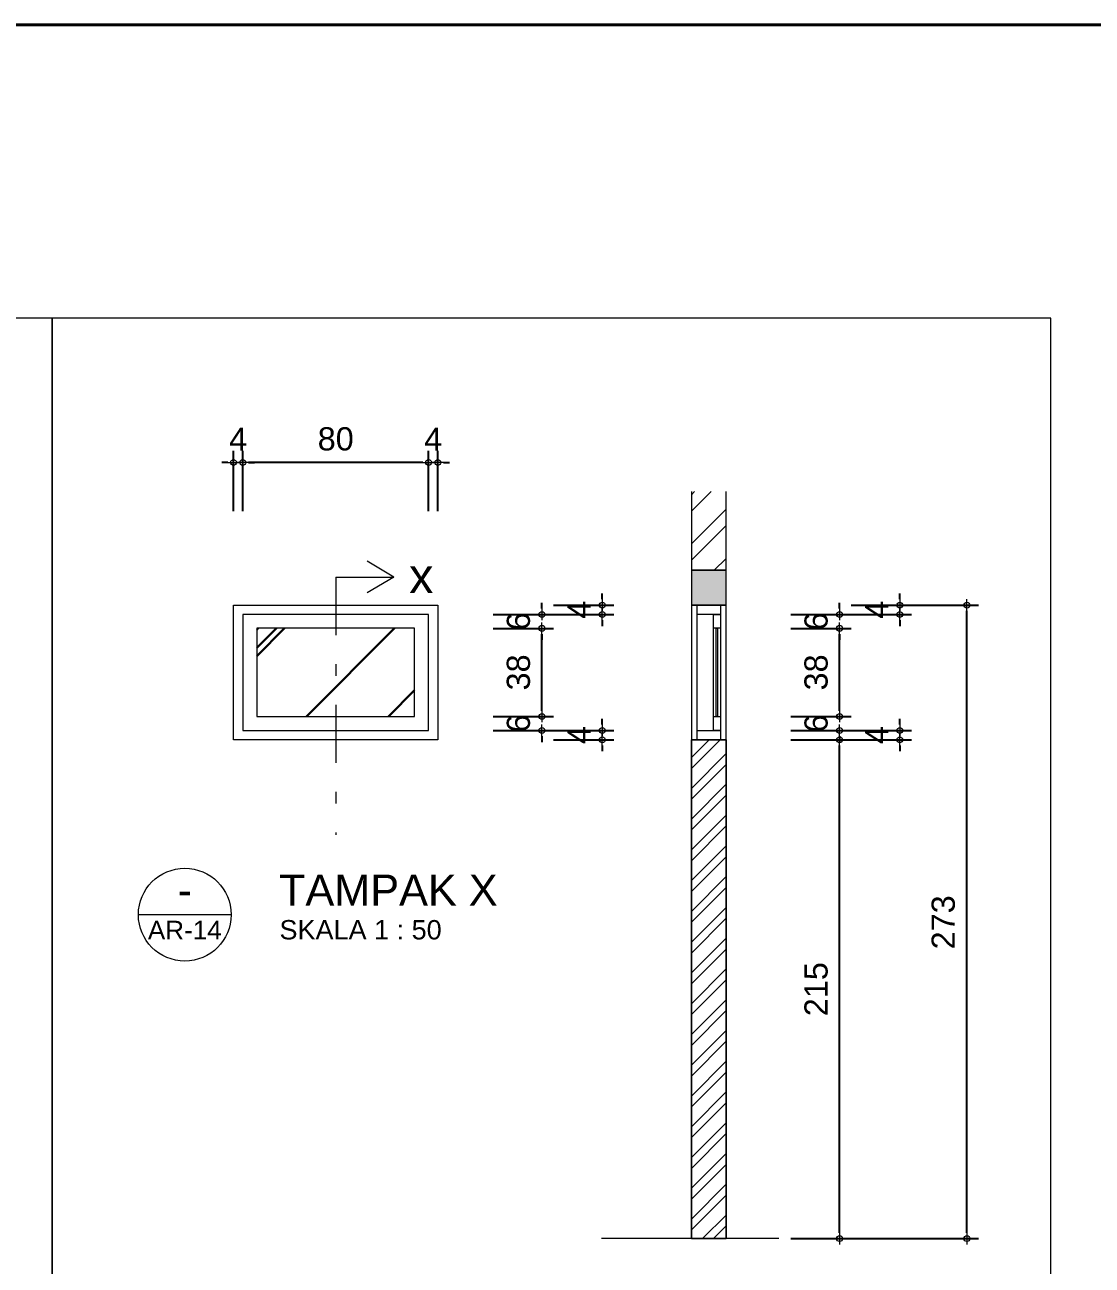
# Model space of a CAD drawing. Header units: inches. Extents: x 249 to 1192, y -18 to 440.
# Drawn here: x 302.57 to 311.76, y 158.8 to 169.49 of the extents above; entities that cross this region are included whole.
import ezdxf
from ezdxf.enums import TextEntityAlignment as Align

# ---------------------------------------------------------------- set-up
doc = ezdxf.new("R2010")
doc.units = ezdxf.units.IN
doc.header["$MEASUREMENT"] = 0
doc.linetypes.add('DASHDOT', pattern=[1, 0.5, -0.25, 0, -0.25])
for name, color, linetype, lineweight in [('ars', 11, 'Continuous', 0), ('ARSIR', 8, 'Continuous', 5), ('GRS KOP', 1, 'Continuous', 40), ('KACA', 141, 'Continuous', 30), ('KOP', 7, 'Continuous', 20), ('KUSEN', 16, 'Continuous', 15), ('lan', 7, 'Continuous', 15), ('NOT', 7, 'Continuous', 9), ('tem', 5, 'Continuous', 20), ('TEXS', 7, 'Continuous', 9)]:
    doc.layers.add(name, color=color, linetype=linetype, lineweight=lineweight)
doc.styles.add('S', font='SIMPLEX', dxfattribs={"width": 1.1})
doc.styles.get("Standard").update_dxf_attribs({"font": 'arial.ttf'})
doc.dimstyles.new('SK-50', dxfattribs={"dimtxt": 0.25, "dimasz": 0.1, "dimexe": 0.1, "dimexo": 0, "dimgap": 0.1, "dimtad": 1, "dimdec": 0, "dimlfac": 50, "dimzin": 12, "dimdsep": 46, "dimtxsty": 'Standard', "dimblk": 'BULAT', "dimcen": 0.1, "dimadec": 0, "dimazin": 3, "dimtfac": 1, "dimtdec": 0, "dimtix": 1, "dimtofl": 0, "dimtmove": 0, "dimatfit": 3, "dimldrblk": 'BULAT', "dimfxl": 0, "dimtolj": 1, "dimtzin": 0, "dimarcsym": 0})

# ---------------------------------------------------------------- blocks, each defined once
blk = doc.blocks.new('KOP-ARS')
at = {"layer": 'GRS KOP'}
blk.add_line((83, 54), (1, 54), dxfattribs=at)
at = {"layer": 'KOP'}
for tag, height, p in [('SUKMA', 0.2, (78, 9.9)), ('1:100', 0.25, (81.3, 5.5)), ('1:100', 0.25, (81.3, 4.9)), ('1:100', 0.25, (81.3, 4.3)), ('AR-01', 0.35, (78.15, 2.7)), ('10', 0.35, (81.3, 2.7)), ('2012', 0.35, (81.3, 1.7))]:
    blk.add_attdef(tag, text='', height=height, dxfattribs=at).set_placement(p, align=Align.MIDDLE)
for p in [(73.7, 5.325), (73.7, 4.725), (73.7, 4.125)]:
    blk.add_attdef('-', p, '', height=0.35, dxfattribs=at)
blk = doc.blocks.new('BULAT')
for p, q in [((-1, 0), (1, 0)), ((0, -1), (0, 1))]:
    blk.add_line(p, q)
blk.add_circle((0, 0), 0.5)
blk = doc.blocks.new('*D665')
at = {"layer": 'DEFPOINTS', "color": 0}
for p in [(306.603, 164.407), (307.022, 164.407), (306.603, 164.287)]:
    blk.add_point(p, dxfattribs=at)
at = {"layer": 'TEXS', "color": 0, "lineweight": -2}
for p, q in [((307.022, 164.457), (307.022, 164.507)), ((306.603, 164.407), (307.122, 164.407)), ((306.603, 164.287), (307.122, 164.287)), ((307.022, 164.237), (307.022, 164.187))]:
    blk.add_line(p, q, dxfattribs=at)
at = {"layer": 'TEXS', "color": 0, "lineweight": -2, "xscale": 0.05, "yscale": 0.05, "zscale": 0.05}
for p, rotation in [((307.022, 164.407), 270), ((307.022, 164.287), 90)]:
    blk.add_blockref('BULAT', p, dxfattribs=dict(at, rotation=rotation))
at = {"layer": 'TEXS', "color": 0, "insert": (306.82, 164.347), "char_height": 0.2, "attachment_point": 5, "rotation": 90}
blk.add_mtext('\\A1;6', dxfattribs=at)
blk = doc.blocks.new('*D666')
at = {"layer": 'DEFPOINTS', "color": 0}
for p in [(307.122, 164.487), (307.542, 164.487), (307.122, 164.407)]:
    blk.add_point(p, dxfattribs=at)
at = {"layer": 'TEXS', "color": 0, "lineweight": -2}
for p, q in [((307.542, 164.537), (307.542, 164.587)), ((307.122, 164.487), (307.642, 164.487)), ((307.122, 164.407), (307.642, 164.407)), ((307.542, 164.357), (307.542, 164.307))]:
    blk.add_line(p, q, dxfattribs=at)
at = {"layer": 'TEXS', "color": 0, "lineweight": -2, "xscale": 0.05, "yscale": 0.05, "zscale": 0.05}
for p, rotation in [((307.542, 164.487), 270), ((307.542, 164.407), 90)]:
    blk.add_blockref('BULAT', p, dxfattribs=dict(at, rotation=rotation))
at = {"layer": 'TEXS', "color": 0, "insert": (307.342, 164.447), "char_height": 0.2, "attachment_point": 5, "rotation": 90}
blk.add_mtext('\\A1;4', dxfattribs=at)
blk = doc.blocks.new('*D667')
at = {"layer": 'DEFPOINTS', "color": 0}
for p in [(306.603, 164.287), (307.022, 164.287), (306.603, 163.527)]:
    blk.add_point(p, dxfattribs=at)
at = {"layer": 'TEXS', "color": 0, "lineweight": -2}
for p, q in [((306.603, 164.287), (307.122, 164.287)), ((307.022, 163.577), (307.022, 164.237)), ((306.603, 163.527), (307.122, 163.527))]:
    blk.add_line(p, q, dxfattribs=at)
at = {"layer": 'TEXS', "color": 0, "lineweight": -2, "xscale": 0.05, "yscale": 0.05, "zscale": 0.05}
for p, rotation in [((307.022, 164.287), 90), ((307.022, 163.527), 270)]:
    blk.add_blockref('BULAT', p, dxfattribs=dict(at, rotation=rotation))
at = {"layer": 'TEXS', "color": 0, "insert": (306.82, 163.907), "char_height": 0.2, "attachment_point": 5, "rotation": 90}
blk.add_mtext('\\A1;38', dxfattribs=at)
blk = doc.blocks.new('*D668')
at = {"layer": 'DEFPOINTS', "color": 0}
for p in [(306.603, 163.527), (307.022, 163.527), (306.603, 163.407)]:
    blk.add_point(p, dxfattribs=at)
at = {"layer": 'TEXS', "color": 0, "lineweight": -2}
for p, q in [((307.022, 163.577), (307.022, 163.627)), ((306.603, 163.527), (307.122, 163.527)), ((306.603, 163.407), (307.122, 163.407)), ((307.022, 163.357), (307.022, 163.307))]:
    blk.add_line(p, q, dxfattribs=at)
at = {"layer": 'TEXS', "color": 0, "lineweight": -2, "xscale": 0.05, "yscale": 0.05, "zscale": 0.05}
for p, rotation in [((307.022, 163.527), 270), ((307.022, 163.407), 90)]:
    blk.add_blockref('BULAT', p, dxfattribs=dict(at, rotation=rotation))
at = {"layer": 'TEXS', "color": 0, "insert": (306.82, 163.467), "char_height": 0.2, "attachment_point": 5, "rotation": 90}
blk.add_mtext('\\A1;6', dxfattribs=at)
blk = doc.blocks.new('*D669')
at = {"layer": 'DEFPOINTS', "color": 0}
for p in [(307.122, 163.407), (307.542, 163.407), (307.122, 163.327)]:
    blk.add_point(p, dxfattribs=at)
at = {"layer": 'TEXS', "color": 0, "lineweight": -2}
for p, q in [((307.542, 163.457), (307.542, 163.507)), ((307.122, 163.407), (307.642, 163.407)), ((307.122, 163.327), (307.642, 163.327)), ((307.542, 163.277), (307.542, 163.227))]:
    blk.add_line(p, q, dxfattribs=at)
at = {"layer": 'TEXS', "color": 0, "lineweight": -2, "xscale": 0.05, "yscale": 0.05, "zscale": 0.05}
for p, rotation in [((307.542, 163.407), 270), ((307.542, 163.327), 90)]:
    blk.add_blockref('BULAT', p, dxfattribs=dict(at, rotation=rotation))
at = {"layer": 'TEXS', "color": 0, "insert": (307.342, 163.367), "char_height": 0.2, "attachment_point": 5, "rotation": 90}
blk.add_mtext('\\A1;4', dxfattribs=at)
blk = doc.blocks.new('*D670')
at = {"layer": 'DEFPOINTS', "color": 0}
for p in [(309.687, 164.487), (310.106, 164.487), (309.687, 164.407)]:
    blk.add_point(p, dxfattribs=at)
at = {"layer": 'TEXS', "color": 0, "lineweight": -2}
for p, q in [((310.106, 164.537), (310.106, 164.587)), ((309.687, 164.487), (310.206, 164.487)), ((309.687, 164.407), (310.206, 164.407)), ((310.106, 164.357), (310.106, 164.307))]:
    blk.add_line(p, q, dxfattribs=at)
at = {"layer": 'TEXS', "color": 0, "lineweight": -2, "xscale": 0.05, "yscale": 0.05, "zscale": 0.05}
for p, rotation in [((310.106, 164.487), 270), ((310.106, 164.407), 90)]:
    blk.add_blockref('BULAT', p, dxfattribs=dict(at, rotation=rotation))
at = {"layer": 'TEXS', "color": 0, "insert": (309.906, 164.447), "char_height": 0.2, "attachment_point": 5, "rotation": 90}
blk.add_mtext('\\A1;4', dxfattribs=at)
blk = doc.blocks.new('*D671')
at = {"layer": 'DEFPOINTS', "color": 0}
for p in [(309.167, 164.407), (309.587, 164.407), (309.167, 164.287)]:
    blk.add_point(p, dxfattribs=at)
at = {"layer": 'TEXS', "color": 0, "lineweight": -2}
for p, q in [((309.587, 164.457), (309.587, 164.507)), ((309.167, 164.407), (309.687, 164.407)), ((309.167, 164.287), (309.687, 164.287)), ((309.587, 164.237), (309.587, 164.187))]:
    blk.add_line(p, q, dxfattribs=at)
at = {"layer": 'TEXS', "color": 0, "lineweight": -2, "xscale": 0.05, "yscale": 0.05, "zscale": 0.05}
for p, rotation in [((309.587, 164.407), 270), ((309.587, 164.287), 90)]:
    blk.add_blockref('BULAT', p, dxfattribs=dict(at, rotation=rotation))
at = {"layer": 'TEXS', "color": 0, "insert": (309.385, 164.347), "char_height": 0.2, "attachment_point": 5, "rotation": 90}
blk.add_mtext('\\A1;6', dxfattribs=at)
blk = doc.blocks.new('*D672')
at = {"layer": 'DEFPOINTS', "color": 0}
for p in [(309.167, 164.287), (309.587, 164.287), (309.167, 163.527)]:
    blk.add_point(p, dxfattribs=at)
at = {"layer": 'TEXS', "color": 0, "lineweight": -2}
for p, q in [((309.167, 164.287), (309.687, 164.287)), ((309.587, 163.577), (309.587, 164.237)), ((309.167, 163.527), (309.687, 163.527))]:
    blk.add_line(p, q, dxfattribs=at)
at = {"layer": 'TEXS', "color": 0, "lineweight": -2, "xscale": 0.05, "yscale": 0.05, "zscale": 0.05}
for p, rotation in [((309.587, 164.287), 90), ((309.587, 163.527), 270)]:
    blk.add_blockref('BULAT', p, dxfattribs=dict(at, rotation=rotation))
at = {"layer": 'TEXS', "color": 0, "insert": (309.385, 163.907), "char_height": 0.2, "attachment_point": 5, "rotation": 90}
blk.add_mtext('\\A1;38', dxfattribs=at)
blk = doc.blocks.new('*D673')
at = {"layer": 'DEFPOINTS', "color": 0}
for p in [(309.167, 163.527), (309.587, 163.527), (309.167, 163.407)]:
    blk.add_point(p, dxfattribs=at)
at = {"layer": 'TEXS', "color": 0, "lineweight": -2}
for p, q in [((309.587, 163.577), (309.587, 163.627)), ((309.167, 163.527), (309.687, 163.527)), ((309.167, 163.407), (309.687, 163.407)), ((309.587, 163.357), (309.587, 163.307))]:
    blk.add_line(p, q, dxfattribs=at)
at = {"layer": 'TEXS', "color": 0, "lineweight": -2, "xscale": 0.05, "yscale": 0.05, "zscale": 0.05}
for p, rotation in [((309.587, 163.527), 270), ((309.587, 163.407), 90)]:
    blk.add_blockref('BULAT', p, dxfattribs=dict(at, rotation=rotation))
at = {"layer": 'TEXS', "color": 0, "insert": (309.385, 163.467), "char_height": 0.2, "attachment_point": 5, "rotation": 90}
blk.add_mtext('\\A1;6', dxfattribs=at)
blk = doc.blocks.new('*D674')
at = {"layer": 'DEFPOINTS', "color": 0}
for p in [(309.687, 163.407), (310.106, 163.407), (309.687, 163.327)]:
    blk.add_point(p, dxfattribs=at)
at = {"layer": 'TEXS', "color": 0, "lineweight": -2}
for p, q in [((310.106, 163.457), (310.106, 163.507)), ((309.687, 163.407), (310.206, 163.407)), ((309.687, 163.327), (310.206, 163.327)), ((310.106, 163.277), (310.106, 163.227))]:
    blk.add_line(p, q, dxfattribs=at)
at = {"layer": 'TEXS', "color": 0, "lineweight": -2, "xscale": 0.05, "yscale": 0.05, "zscale": 0.05}
for p, rotation in [((310.106, 163.407), 270), ((310.106, 163.327), 90)]:
    blk.add_blockref('BULAT', p, dxfattribs=dict(at, rotation=rotation))
at = {"layer": 'TEXS', "color": 0, "insert": (309.906, 163.367), "char_height": 0.2, "attachment_point": 5, "rotation": 90}
blk.add_mtext('\\A1;4', dxfattribs=at)
blk = doc.blocks.new('*D675')
at = {"layer": 'DEFPOINTS', "color": 0}
for p in [(309.167, 163.327), (309.587, 163.327), (309.167, 159.027)]:
    blk.add_point(p, dxfattribs=at)
at = {"layer": 'TEXS', "color": 0, "lineweight": -2}
for p, q in [((309.167, 163.327), (309.687, 163.327)), ((309.587, 159.077), (309.587, 163.277)), ((309.167, 159.027), (309.687, 159.027))]:
    blk.add_line(p, q, dxfattribs=at)
at = {"layer": 'TEXS', "color": 0, "lineweight": -2, "xscale": 0.05, "yscale": 0.05, "zscale": 0.05}
for p, rotation in [((309.587, 163.327), 90), ((309.587, 159.027), 270)]:
    blk.add_blockref('BULAT', p, dxfattribs=dict(at, rotation=rotation))
at = {"layer": 'TEXS', "color": 0, "insert": (309.385, 161.177), "char_height": 0.2, "attachment_point": 5, "rotation": 90}
blk.add_mtext('\\A1;215', dxfattribs=at)
blk = doc.blocks.new('*D676')
at = {"layer": 'DEFPOINTS', "color": 0}
for p in [(309.687, 164.487), (310.684, 164.487), (309.687, 159.027)]:
    blk.add_point(p, dxfattribs=at)
at = {"layer": 'TEXS', "color": 0, "lineweight": -2}
for p, q in [((309.687, 164.487), (310.784, 164.487)), ((310.684, 159.077), (310.684, 164.437)), ((309.687, 159.027), (310.784, 159.027))]:
    blk.add_line(p, q, dxfattribs=at)
at = {"layer": 'TEXS', "color": 0, "lineweight": -2, "xscale": 0.05, "yscale": 0.05, "zscale": 0.05}
for p, rotation in [((310.684, 164.487), 90), ((310.684, 159.027), 270)]:
    blk.add_blockref('BULAT', p, dxfattribs=dict(at, rotation=rotation))
at = {"layer": 'TEXS', "color": 0, "insert": (310.481, 161.753), "char_height": 0.2, "attachment_point": 5, "rotation": 90}
blk.add_mtext('\\A1;273', dxfattribs=at)
blk = doc.blocks.new('*D677')
at = {"layer": 'DEFPOINTS', "color": 0}
for p in [(304.364, 165.717), (304.364, 165.297), (304.444, 165.297)]:
    blk.add_point(p, dxfattribs=at)
at = {"layer": 'TEXS', "color": 0, "lineweight": -2}
for p, q in [((304.364, 165.297), (304.364, 165.817)), ((304.444, 165.297), (304.444, 165.817)), ((304.314, 165.717), (304.264, 165.717)), ((304.494, 165.717), (304.544, 165.717))]:
    blk.add_line(p, q, dxfattribs=at)
at = {"layer": 'TEXS', "color": 0, "lineweight": -2, "xscale": 0.05, "yscale": 0.05, "zscale": 0.05}
blk.add_blockref('BULAT', (304.364, 165.717), dxfattribs=at)
at = {"layer": 'TEXS', "color": 0, "lineweight": -2, "xscale": 0.05, "yscale": 0.05, "zscale": 0.05, "rotation": 180}
blk.add_blockref('BULAT', (304.444, 165.717), dxfattribs=at)
at = {"layer": 'TEXS', "color": 0, "insert": (304.404, 165.917), "char_height": 0.2, "attachment_point": 5}
blk.add_mtext('\\A1;4', dxfattribs=at)
blk = doc.blocks.new('*D678')
at = {"layer": 'DEFPOINTS', "color": 0}
for p in [(304.444, 165.717), (304.444, 165.297), (306.045, 165.297)]:
    blk.add_point(p, dxfattribs=at)
at = {"layer": 'TEXS', "color": 0, "lineweight": -2}
for p, q in [((304.444, 165.297), (304.444, 165.817)), ((306.045, 165.297), (306.045, 165.817)), ((305.995, 165.717), (304.494, 165.717))]:
    blk.add_line(p, q, dxfattribs=at)
at = {"layer": 'TEXS', "color": 0, "lineweight": -2, "xscale": 0.05, "yscale": 0.05, "zscale": 0.05, "rotation": 180}
blk.add_blockref('BULAT', (304.444, 165.717), dxfattribs=at)
at = {"layer": 'TEXS', "color": 0, "lineweight": -2, "xscale": 0.05, "yscale": 0.05, "zscale": 0.05}
blk.add_blockref('BULAT', (306.045, 165.717), dxfattribs=at)
at = {"layer": 'TEXS', "color": 0, "insert": (305.245, 165.919), "char_height": 0.2, "attachment_point": 5}
blk.add_mtext('\\A1;80', dxfattribs=at)
blk = doc.blocks.new('*D679')
at = {"layer": 'DEFPOINTS', "color": 0}
for p in [(306.045, 165.717), (306.045, 165.297), (306.125, 165.297)]:
    blk.add_point(p, dxfattribs=at)
at = {"layer": 'TEXS', "color": 0, "lineweight": -2}
for p, q in [((306.045, 165.297), (306.045, 165.817)), ((306.125, 165.297), (306.125, 165.817)), ((305.995, 165.717), (305.945, 165.717)), ((306.175, 165.717), (306.225, 165.717))]:
    blk.add_line(p, q, dxfattribs=at)
at = {"layer": 'TEXS', "color": 0, "lineweight": -2, "xscale": 0.05, "yscale": 0.05, "zscale": 0.05}
blk.add_blockref('BULAT', (306.045, 165.717), dxfattribs=at)
at = {"layer": 'TEXS', "color": 0, "lineweight": -2, "xscale": 0.05, "yscale": 0.05, "zscale": 0.05, "rotation": 180}
blk.add_blockref('BULAT', (306.125, 165.717), dxfattribs=at)
at = {"layer": 'TEXS', "color": 0, "insert": (306.085, 165.917), "char_height": 0.2, "attachment_point": 5}
blk.add_mtext('\\A1;4', dxfattribs=at)
blk = doc.blocks.new('Ndtpd')
blk.add_line((0.747, 0), (-0.747, 0))
blk.add_circle((0, 0), 0.747)
at = {"color": 10, "style": 'S', "width": 1.1, "flags": 4}
blk.add_attdef('NO', text='', height=0.5, dxfattribs=at).set_placement((0, 0.148), align=Align.CENTER)
blk.add_attdef('NDTPD', (1.516, 0.148), '', height=0.5, dxfattribs=at)
at = {"color": 5, "style": 'S', "width": 1.1, "flags": 4}
blk.add_attdef('NOLBR', text='', height=0.3, dxfattribs=at).set_placement((0, -0.398), align=Align.CENTER)
blk.add_attdef('SKALA', (1.523, -0.398), '', height=0.3, dxfattribs=at)

msp = doc.modelspace()

# ---------------------------------------------------------------- hatches: boundary and pattern name
at = {"layer": 'ars'}
h = msp.add_hatch(dxfattribs=at)
h.set_pattern_fill('ANSI32', color=256, scale=0.8, style=0)
h.set_pattern_definition([(45, (361.11085, 821.96813), (-0.21213203, 0.21213203), []), (45, (361.25227, 821.96813), (-0.21213203, 0.21213203), [])])
h.paths.add_polyline_path([(308.6093, 165.4669), (308.3093, 165.4669), (308.3093, 164.7874), (308.6093, 164.7874)])
at = {"layer": 'ARSIR'}
msp.add_hatch(color=256, dxfattribs=at).paths.add_polyline_path([(308.3093, 164.4874), (308.6093, 164.4874), (308.6093, 164.7874), (308.3093, 164.7874)])
at = {"layer": 'KACA'}
h = msp.add_hatch(dxfattribs=at)
h.set_pattern_fill('AR-RROOF', color=256, angle=45, style=0)
h.set_pattern_definition([(45, (500.6769, -48.477), (0.848528, 2.2627417), [15, -2, 5, -1]), (45, (501.2638, -47.183), (-1.647559, 0.233345), [3, -0.33, 6, -0.75]), (45, (500.4294, -47.5224), (3.2031937, 4.1507168), [8, -1.4, 4, -1])])
h.paths.add_polyline_path([(305.9248, 164.2874), (304.5644, 164.2874), (304.5644, 163.5274), (305.9248, 163.5274)])
at = {"layer": 'KUSEN'}
h = msp.add_hatch(dxfattribs=at)
h.set_pattern_fill('STEEL', color=11, scale=1.5, style=0)
h.set_pattern_definition([(45, (-279.4228, 537.63121), (-0.13258252, 0.13258252), []), (45, (-279.4228, 537.72496), (-0.13258252, 0.13258252), [])])
h.paths.add_polyline_path([(308.3093, 159.0274), (308.6093, 159.0274), (308.6093, 163.3274), (308.3093, 163.3274)])

# ---------------------------------------------------------------- linework, layer by layer
at = {"layer": 'ars'}
msp.add_lwpolyline([(308.5243, 164.2874), (308.5343, 164.2874), (308.5343, 163.5274), (308.5243, 163.5274)], close=True, dxfattribs=at)
at = {"layer": 'KUSEN'}
msp.add_line((308.6093, 164.4874), (308.3093, 164.4874), dxfattribs=at)
at = {"layer": 'KUSEN', "color": 4}
msp.add_line((309.0645, 159.0274), (307.5365, 159.0274), dxfattribs=at)
msp.add_lwpolyline([(308.3093, 164.4874), (308.6093, 164.4874), (308.6093, 164.7874), (308.3093, 164.7874)], close=True, dxfattribs=at)
at = {"layer": 'KUSEN'}
for points in [[(304.3644, 164.4874), (306.1248, 164.4874), (306.1248, 163.3274), (304.3644, 163.3274)], [(308.3593, 164.4874), (308.5593, 164.4874), (308.5593, 164.4074), (308.3593, 164.4074)], [(308.3593, 164.4874), (308.5593, 164.4874), (308.5593, 163.3274), (308.3593, 163.3274)], [(306.0448, 164.4074), (304.4444, 164.4074), (304.4444, 163.4074), (306.0448, 163.4074)], [(308.4993, 164.4074), (308.5593, 164.4074), (308.5593, 164.2874), (308.4993, 164.2874)], [(308.4993, 164.4074), (308.5593, 164.4074), (308.5593, 163.4074), (308.4993, 163.4074)], [(305.9248, 164.2874), (304.5644, 164.2874), (304.5644, 163.5274), (305.9248, 163.5274)], [(308.4993, 163.5274), (308.5593, 163.5274), (308.5593, 163.4074), (308.4993, 163.4074)], [(308.3593, 163.4074), (308.5593, 163.4074), (308.5593, 163.3274), (308.3593, 163.3274)]]:
    msp.add_lwpolyline(points, close=True, dxfattribs=at)
at = {"layer": 'lan'}
msp.add_lwpolyline([(308.3093, 163.3274), (308.6093, 163.3274), (308.6093, 164.4874), (308.3093, 164.4874)], close=True, dxfattribs=at)
at = {"layer": 'NOT'}
for q in [(305.5145, 164.8659), (305.5145, 164.5917)]:
    msp.add_line((305.7446, 164.7288), q, dxfattribs=at)
at = {"layer": 'NOT', "linetype": 'DASHDOT'}
for q in [(305.2446, 162.5072), (305.7446, 164.7288)]:
    msp.add_line((305.2446, 164.7288), q, dxfattribs=at)
at = {"layer": 'tem'}
msp.add_lwpolyline([(308.3093, 165.4669), (308.3093, 164.7874), (308.6093, 164.7874), (308.6093, 165.4669)], dxfattribs=at)
for points in [[(308.3093, 159.0274), (308.6093, 159.0274), (308.6093, 163.3274), (308.3093, 163.3274)], [(308.6093, 159.0274), (308.3093, 159.0274), (308.3093, 163.3274), (308.6093, 163.3274)]]:
    msp.add_lwpolyline(points, close=True, dxfattribs=at)
at = {"layer": 'TEXS'}
for points in [[(293.3529, 146.9242), (302.8003, 146.9242), (302.8003, 166.9609), (293.3529, 166.9609)], [(302.8003, 146.9242), (311.4075, 146.9242), (311.4075, 166.9609), (302.8003, 166.9609)]]:
    msp.add_lwpolyline(points, close=True, dxfattribs=at)

# ---------------------------------------------------------------- block references
at = {"layer": 'KOP'}
msp.add_blockref('KOP-ARS', (249.2179, 115.4885), dxfattribs=at)
at = {"layer": 'NOT', "lineweight": 0}
ref = msp.add_blockref('Ndtpd', (303.9446, 161.8193), dxfattribs=dict(at, xscale=0.5354752342703932, yscale=0.5354752342703932, zscale=0.5354752342703932))
ref.add_attrib('NO', '-', dxfattribs={"layer": '0', "height": 0.2667, "flags": 4}).set_placement((303.9444, 161.8983), align=Align.CENTER)
ref.add_attrib('NDTPD', 'TAMPAK X', (304.7564, 161.8983), dxfattribs={"layer": '0', "height": 0.26667, "flags": 4})
ref.add_attrib('NOLBR', 'AR-14', dxfattribs={"layer": '0', "height": 0.16064, "flags": 4}).set_placement((303.9444, 161.606), align=Align.CENTER)
ref.add_attrib('SKALA', 'SKALA 1 : 50', (304.7603, 161.606), dxfattribs={"layer": '0', "height": 0.166667, "flags": 4})

# ---------------------------------------------------------------- texts
at = {"layer": 'NOT', "insert": (305.812, 164.8902), "char_height": 0.3, "attachment_point": 1}
msp.add_mtext_dynamic_manual_height_columns('\\pi0.065342;x', width=0.334095, gutter_width=1.25, heights=[0], dxfattribs=at)

# ---------------------------------------------------------------- dimensions: what is measured, and where the dimension line sits
at = {"layer": 'TEXS'}
for base, p1, p2, angle, picture, middle in [((304.3644, 165.7169), (304.4444, 165.2974), (304.3644, 165.2974), 180, '*D677', (304.4044, 165.7169)), ((304.4444, 165.7169), (306.0448, 165.2974), (304.4444, 165.2974), 180, '*D678', (305.2446, 165.7169)), ((306.0448, 165.7169), (306.1248, 165.2974), (306.0448, 165.2974), 180, '*D679', (306.0848, 165.7169)), ((307.5417, 164.4874), (307.1222, 164.4074), (307.1222, 164.4874), 90, '*D666', (307.5417, 164.4474)), ((310.1063, 164.4874), (309.6867, 164.4074), (309.6867, 164.4874), 90, '*D670', (310.1063, 164.4474)), ((310.6836, 164.4874), (309.6867, 159.0274), (309.6867, 164.4874), 90, '*D676', (310.6836, 161.7525)), ((307.0222, 164.4074), (306.6026, 164.2874), (306.6026, 164.4074), 90, '*D665', (307.0222, 164.3474)), ((309.5867, 164.4074), (309.1672, 164.2874), (309.1672, 164.4074), 90, '*D671', (309.5867, 164.3474)), ((307.0222, 164.2874), (306.6026, 163.5274), (306.6026, 164.2874), 90, '*D667', (307.0222, 163.9074)), ((309.5867, 164.2874), (309.1672, 163.5274), (309.1672, 164.2874), 90, '*D672', (309.5867, 163.9074)), ((307.0222, 163.5274), (306.6026, 163.4074), (306.6026, 163.5274), 90, '*D668', (307.0222, 163.4674)), ((309.5867, 163.5274), (309.1672, 163.4074), (309.1672, 163.5274), 90, '*D673', (309.5867, 163.4674)), ((307.5417, 163.4074), (307.1222, 163.3274), (307.1222, 163.4074), 90, '*D669', (307.5417, 163.3674)), ((310.1063, 163.4074), (309.6867, 163.3274), (309.6867, 163.4074), 90, '*D674', (310.1063, 163.3674)), ((309.5867, 163.3274), (309.1672, 159.0274), (309.1672, 163.3274), 90, '*D675', (309.5867, 161.1774))]:
    dim = msp.add_linear_dim(base=base, p1=p1, p2=p2, angle=angle, dimstyle='SK-50', override={"dimtxt": 0.2, "dimasz": 0.05}, dxfattribs=at)
    dim.commit()
    dim.dimension.update_dxf_attribs({"geometry": picture, "text_midpoint": middle, "dimtype": 160})

doc.saveas('drawing.dxf')
